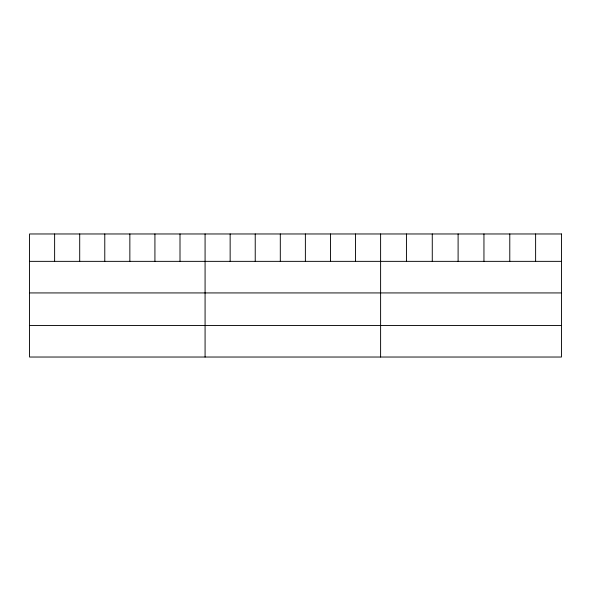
<?xml version="1.0" encoding="UTF-8"?>
<svg xmlns="http://www.w3.org/2000/svg" width="591" height="591" viewBox="0 0 591 591"><rect width="100%" height="100%" fill="white"/><g stroke="black" fill="none" stroke-linecap="round" stroke-linejoin="round"><path stroke-width="0.89" d="M29.55 261.355L561.45 261.355M29.55 292.929L561.45 292.929M29.55 325.464L561.45 325.464M535.616 233.97L535.616 261.355M509.782 233.97L509.782 261.355M483.948 233.97L483.948 261.355M458.106 233.97L458.106 261.355M432.272 233.97L432.272 261.355M406.438 233.97L406.438 261.355M380.604 233.97L380.604 357.03M355.531 233.97L355.531 261.355M330.45 233.97L330.45 261.355M305.377 233.97L305.377 261.355M280.304 233.97L280.304 261.355M255.231 233.97L255.231 261.355M230.15 233.97L230.15 261.355M205.077 233.97L205.077 357.03M180.004 233.97L180.004 261.355M154.923 233.97L154.923 261.355M129.85 233.97L129.85 261.355M104.777 233.97L104.777 261.355M79.704 233.97L79.704 261.355M54.623 233.97L54.623 261.355M561.45 233.97L29.55 233.97L29.55 357.03L561.45 357.03L561.45 233.97"/></g></svg>
